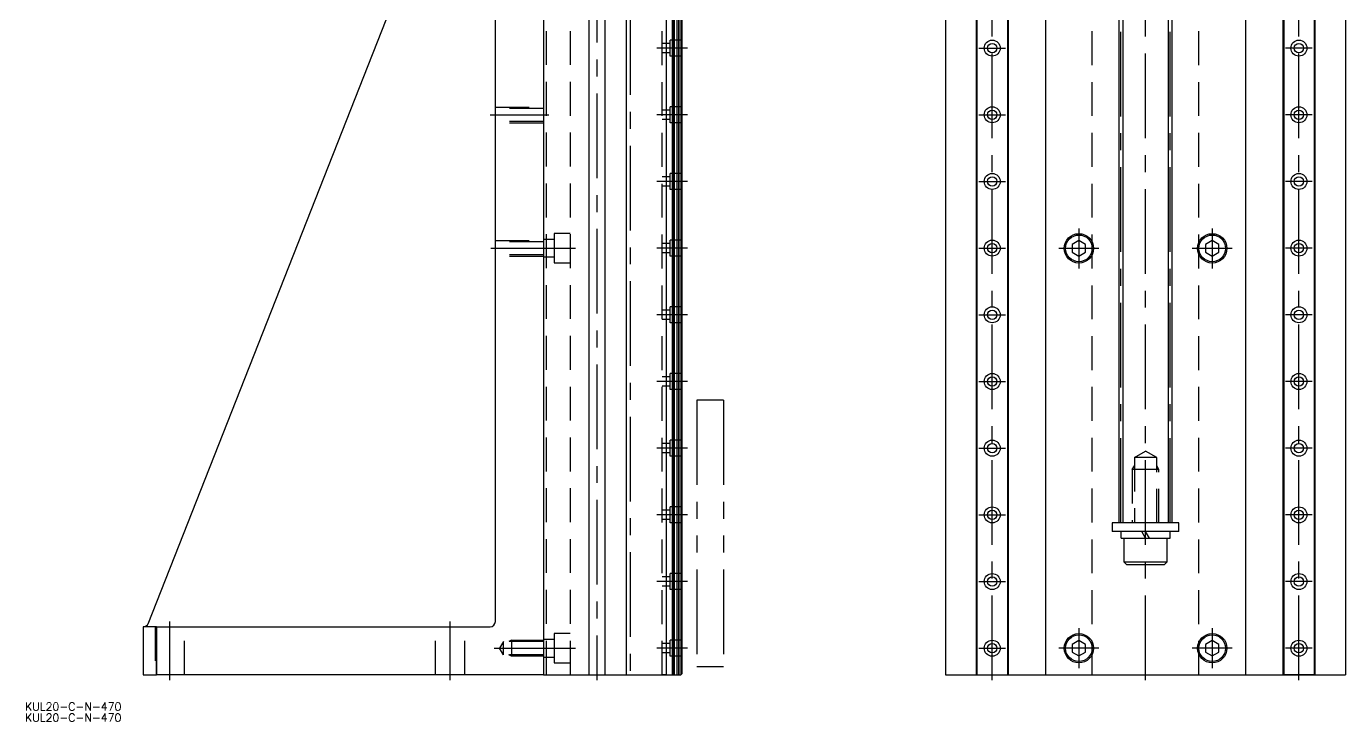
# Model space of a CAD drawing. Extents: x -44 to 453, y -18 to 783.
# Drawn here: x -43.8 to 450.8, y -17.5 to 243.1 of the extents above; entities that cross this region are included whole.
import ezdxf

# ---------------------------------------------------------------- set-up
doc = ezdxf.new("R2010")
doc.units = 0
for name, pattern in [('CENTER', [50.8, 31.75, -6.35, 6.35, -6.35]), ('DASHED', [19.05, 12.7, -6.35]), ('PHANTOM', [63.5, 31.75, -6.35, 6.35, -6.35, 6.35, -6.35])]:
    doc.linetypes.add(name, pattern=pattern)
doc.layers.get('0').update_dxf_attribs({"linetype": 'CONTINUOUS'})
doc.layers.add('CENTER', color=1, linetype='CENTER')
doc.styles.get("Standard").update_dxf_attribs({"font": 'txt.shx', "height": 3, "bigfont": 'bigfont.shx'})

msp = doc.modelspace()

# ---------------------------------------------------------------- linework, layer by layer
at = {"color": 7, "linetype": 'CONTINUOUS'}
for p, q in [((300.76, 480), (300.76, 0)), ((450.76, 480), (450.76, 0)), ((150, 470), (150, 0)), ((150, 470), (150, 0)), ((167, 470), (167, 0)), ((173, 470), (173, 0)), ((181, 470), (181, 0)), ((196, 470), (196, 0)), ((198.44, 0), (198.44, 369.05)), ((198.65, 0), (198.65, 369.05)), ((199.2, 0), (199.2, 369.05)), ((200.2, 0), (200.2, 369.05)), ((200.75, 0), (200.75, 369.05)), ((200.96, 0), (200.96, 369.05)), ((201.7, 0.2), (201.7, 369.05)), ((202, 0.5), (202, 369.05)), ((312.26, 366), (312.26, 0)), ((312.56, 366), (312.56, 0)), ((323.96, 366), (323.96, 0)), ((324.26, 366), (324.26, 0)), ((338.26, 366), (338.26, 0)), ((365.76, 366), (365.76, 57)), ((367.26, 366), (367.26, 57)), ((384.26, 366), (384.26, 57)), ((385.76, 57), (385.76, 366)), ((413.26, 366), (413.26, 0)), ((427.26, 366), (427.26, 0)), ((427.56, 366), (427.56, 0)), ((438.96, 366), (438.96, 0)), ((439.26, 366), (439.26, 0)), ((1.86, 19.19), (132, 349.92)), ((132, 19.92), (132, 344.92)), ((350.76, 162.81), (348.26, 161.37)), ((348.26, 161.37), (348.26, 158.48)), ((348.26, 158.48), (350.76, 157.04)), ((353.26, 161.37), (350.76, 162.81)), ((350.76, 157.04), (353.26, 158.48)), ((353.26, 158.48), (353.26, 161.37)), ((400.76, 162.81), (398.26, 161.37)), ((398.26, 161.37), (398.26, 158.48)), ((398.26, 158.48), (400.76, 157.04)), ((403.26, 161.37), (400.76, 162.81)), ((400.76, 157.04), (403.26, 158.48)), ((403.26, 158.48), (403.26, 161.37)), ((388.26, 57), (363.26, 57)), ((363.26, 57), (363.26, 53.8)), ((385.76, 57), (365.76, 57)), ((388.26, 53.8), (388.26, 57)), ((388.26, 53.8), (363.26, 53.8)), ((384.96, 53.8), (366.56, 53.8)), ((366.56, 51.3), (366.56, 53.8)), ((366.56, 51.3), (384.96, 51.3)), ((367.76, 42.3), (367.76, 51.3)), ((375.76, 51.3), (374.31, 53.8)), ((377.2, 51.3), (375.76, 53.8)), ((383.76, 51.3), (383.76, 42.3)), ((384.96, 51.3), (384.96, 53.8)), ((383.76, 42.3), (367.76, 42.3)), ((368.76, 41.3), (367.76, 42.3)), ((382.76, 41.3), (368.76, 41.3)), ((383.76, 42.3), (382.76, 41.3)), ((0, 18), (0, 0)), ((5, 18), (0, 18)), ((5, 18), (130, 18)), ((5, 18), (5, 0)), ((5, 0), (5, 18)), ((350.76, 12.89), (348.26, 11.44)), ((348.26, 11.44), (348.26, 8.56)), ((353.26, 11.44), (350.76, 12.89)), ((353.26, 8.56), (353.26, 11.44)), ((400.76, 12.89), (398.26, 11.44)), ((398.26, 11.44), (398.26, 8.56)), ((403.26, 11.44), (400.76, 12.89)), ((403.26, 8.56), (403.26, 11.44)), ((348.26, 8.56), (350.76, 7.11)), ((350.76, 7.11), (353.26, 8.56)), ((398.26, 8.56), (400.76, 7.11)), ((400.76, 7.11), (403.26, 8.56)), ((0, 0), (5, 0)), ((150, 0), (5, 0)), ((202, 0.5), (201.5, 0)), ((312.26, 0), (324.26, 0)), ((439.26, 0), (427.26, 0)), ((150, 0), (201.5, 0)), ((300.76, 0), (450.76, 0))]:
    msp.add_line(p, q, dxfattribs=at)
at = {"color": 3, "linetype": 'DASHED'}
for p, q in [((151, 470), (151, 0)), ((160, 470), (160, 0)), ((194.5, 0), (194.5, 470)), ((355.76, 0), (355.76, 470)), ((395.76, 0), (395.76, 470)), ((202, 238), (197.5, 238)), ((197.5, 232), (197.5, 238)), ((197.5, 236.75), (194.5, 236.75)), ((197.5, 233.25), (194.5, 233.25)), ((202, 232), (197.5, 232)), ((132, 212.92), (150, 212.92)), ((197.5, 207), (197.5, 213)), ((202, 213), (197.5, 213)), ((150, 212.38), (132, 212.38)), ((197.5, 211.75), (194.5, 211.75)), ((197.5, 208.25), (194.5, 208.25)), ((150, 207.46), (132, 207.46)), ((150, 206.92), (132, 206.92)), ((202, 207), (197.5, 207)), ((202, 188), (197.5, 188)), ((197.5, 182), (197.5, 188)), ((197.5, 186.75), (194.5, 186.75)), ((197.5, 183.25), (194.5, 183.25)), ((202, 182), (197.5, 182)), ((154, 163.3), (150, 163.3)), ((160, 165.5), (154, 165.5)), ((154, 165.5), (154, 154.5)), ((132, 162.92), (150, 162.92)), ((150, 162.38), (132, 162.38)), ((197.5, 161.75), (194.5, 161.75)), ((202, 163), (197.5, 163)), ((197.5, 157), (197.5, 163)), ((150, 157.46), (132, 157.46)), ((150, 156.92), (132, 156.92)), ((150, 156.7), (154, 156.7)), ((154, 154.5), (160, 154.5)), ((197.5, 158.25), (194.5, 158.25)), ((202, 157), (197.5, 157)), ((197.5, 136.75), (194.5, 136.75)), ((202, 138), (197.5, 138)), ((197.5, 132), (197.5, 138)), ((197.5, 133.25), (194.5, 133.25)), ((202, 132), (197.5, 132)), ((197.5, 111.75), (194.5, 111.75)), ((202, 113), (197.5, 113)), ((197.5, 107), (197.5, 113)), ((197.5, 108.25), (194.5, 108.25)), ((202, 107), (197.5, 107)), ((197.5, 86.75), (194.5, 86.75)), ((202, 88), (197.5, 88)), ((197.5, 82), (197.5, 88)), ((197.5, 83.25), (194.5, 83.25)), ((202, 82), (197.5, 82)), ((371.57, 81.5), (375.76, 83.92)), ((371.57, 81.5), (371.57, 57)), ((379.94, 81.5), (371.57, 81.5)), ((379.94, 81.5), (375.76, 83.92)), ((379.94, 57), (379.94, 81.5)), ((370.76, 77), (371.57, 78.41)), ((370.76, 77), (370.76, 57)), ((380.76, 77), (370.76, 77)), ((380.76, 77), (379.94, 78.41)), ((380.76, 57), (380.76, 77)), ((197.5, 61.75), (194.5, 61.75)), ((197.5, 57), (197.5, 63)), ((202, 63), (197.5, 63)), ((197.5, 58.25), (194.5, 58.25)), ((202, 57), (197.5, 57)), ((197.5, 36.75), (194.5, 36.75)), ((202, 38), (197.5, 38)), ((197.5, 32), (197.5, 38)), ((197.5, 33.25), (194.5, 33.25)), ((202, 32), (197.5, 32)), ((4.5, 18), (4.5, 0)), ((15.5, 0), (15.5, 18)), ((109.5, 0), (109.5, 18)), ((120.5, 0), (120.5, 18)), ((160, 15.5), (154, 15.5)), ((154, 15.5), (154, 6.7)), ((135, 12.46), (133.58, 10)), ((135, 7.54), (133.58, 10)), ((150, 12.46), (135, 12.46)), ((135, 7.54), (135, 12.46)), ((138, 13), (137.06, 12.46)), ((138, 13), (150, 13)), ((138, 13), (138, 7)), ((154, 13.3), (150, 13.3)), ((197.5, 11.75), (194.5, 11.75)), ((202, 13), (197.5, 13)), ((197.5, 7), (197.5, 13)), ((150, 7.54), (135, 7.54)), ((138, 7), (137.06, 7.54)), ((150, 7), (138, 7)), ((150, 6.7), (154, 6.7)), ((154, 6.7), (154, 4.5)), ((197.5, 8.25), (194.5, 8.25)), ((202, 7), (197.5, 7)), ((154, 4.5), (160, 4.5)), ((196, 0), (194.5, 0))]:
    msp.add_line(p, q, dxfattribs=at)
at = {"color": 3, "linetype": 'PHANTOM'}
for p, q in [((207.5, 103), (207.5, 3)), ((217.5, 103), (207.5, 103)), ((217.5, 103), (217.5, 8)), ((217.5, 103), (217.5, 3)), ((217.5, 3), (207.5, 3))]:
    msp.add_line(p, q, dxfattribs=at)
at = {"color": 7, "linetype": 'CONTINUOUS'}
for centre, radius in [((318.26, 235), 3), ((433.26, 235), 3), ((318.26, 235), 1.75), ((433.26, 235), 1.75), ((318.26, 210), 3), ((433.26, 210), 3), ((318.26, 210), 1.75), ((433.26, 210), 1.75), ((318.26, 185), 3), ((433.26, 185), 3), ((318.26, 185), 1.75), ((433.26, 185), 1.75), ((350.76, 159.92), 5.5), ((350.76, 159.92), 5), ((400.76, 159.92), 5.5), ((400.76, 159.92), 5), ((318.26, 160), 3), ((318.26, 160), 1.75), ((433.26, 160), 3), ((433.26, 160), 1.75), ((318.26, 135), 3), ((318.26, 135), 1.75), ((433.26, 135), 3), ((433.26, 135), 1.75), ((318.26, 110), 3), ((318.26, 110), 1.75), ((433.26, 110), 3), ((433.26, 110), 1.75), ((318.26, 85), 3), ((318.26, 85), 1.75), ((433.26, 85), 3), ((433.26, 85), 1.75), ((318.26, 60), 3), ((318.26, 60), 1.75), ((433.26, 60), 3), ((433.26, 60), 1.75), ((318.26, 35), 3), ((318.26, 35), 1.75), ((433.26, 35), 3), ((433.26, 35), 1.75), ((350.76, 10), 5.5), ((350.76, 10), 5), ((400.76, 10), 5.5), ((400.76, 10), 5), ((318.26, 10), 3), ((318.26, 10), 1.75), ((433.26, 10), 3), ((433.26, 10), 1.75)]:
    msp.add_circle(centre, radius, dxfattribs=at)
for centre, end in [((130, 20), 0), ((0, 20), 338.521)]:
    msp.add_arc(centre, 2, 270, end, dxfattribs=at)
at = {"layer": 'CENTER', "color": 1, "linetype": 'CENTER'}
for p, q in [((375.76, -2), (375.76, 603)), ((182.52, 554), (182.5, -2)), ((170, 472), (170, -2)), ((318.26, -2), (318.26, 472)), ((366.51, 57), (366.51, 470)), ((385.01, 57), (385.01, 470)), ((433.26, -2), (433.26, 472)), ((204, 235), (192.5, 235)), ((313.26, 235), (323.26, 235)), ((438.26, 235), (428.26, 235)), ((130, 210), (152, 210)), ((204, 210), (192.5, 210)), ((313.26, 210), (323.26, 210)), ((438.26, 210), (428.26, 210)), ((204, 185), (192.5, 185)), ((313.26, 185), (323.26, 185)), ((438.26, 185), (428.26, 185)), ((350.76, 167.42), (350.76, 152.42)), ((400.76, 167.42), (400.76, 152.42)), ((162, 159.92), (130, 159.92)), ((204, 160), (192.5, 160)), ((313.26, 160), (323.26, 160)), ((358.26, 159.92), (343.26, 159.92)), ((408.26, 159.92), (393.26, 159.92)), ((438.26, 160), (428.26, 160)), ((204, 135), (192.5, 135)), ((313.26, 135), (323.26, 135)), ((438.26, 135), (428.26, 135)), ((204, 110), (192.5, 110)), ((313.26, 110), (323.26, 110)), ((438.26, 110), (428.26, 110)), ((204, 85), (192.5, 85)), ((313.26, 85), (323.26, 85)), ((438.26, 85), (428.26, 85)), ((204, 60), (192.5, 60)), ((313.26, 60), (323.26, 60)), ((438.26, 60), (428.26, 60)), ((204, 35), (192.5, 35)), ((313.26, 35), (323.26, 35)), ((438.26, 35), (428.26, 35)), ((10, -2), (10, 20)), ((115, -2), (115, 20)), ((350.76, 17.5), (350.76, 2.5)), ((400.76, 17.5), (400.76, 2.5)), ((131.58, 10), (162, 10)), ((204, 10), (192.5, 10)), ((313.26, 10), (323.26, 10)), ((358.26, 10), (343.26, 10)), ((408.26, 10), (393.26, 10)), ((438.26, 10), (428.26, 10))]:
    msp.add_line(p, q, dxfattribs=at)

# ---------------------------------------------------------------- texts
at = {"color": 7, "linetype": 'CONTINUOUS'}
for p in [(-44.33, -13.4), (-44.33, -17.53)]:
    msp.add_text('KUL20-C-N-470', height=3, dxfattribs=at).set_placement(p)

doc.saveas('drawing.dxf')
